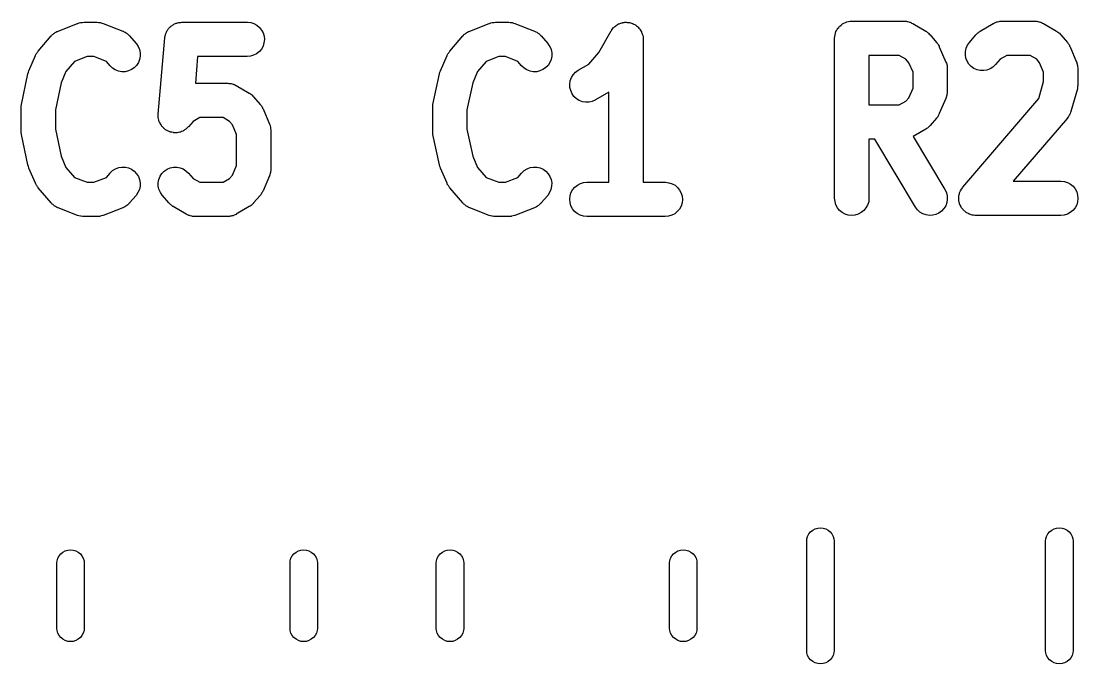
# Model space of a CAD drawing. Extents: x 137.1 to 164.6, y -146.9 to -60.6.
# Drawn here: x 146.574 to 151.196, y -97.678 to -94.867 of the extents above; entities that cross this region are included whole.
import ezdxf

# ---------------------------------------------------------------- set-up
doc = ezdxf.new("R2010")
doc.units = 0
doc.layers.add('BLACK', color=7, linetype='CONTINUOUS')

msp = doc.modelspace()

# ---------------------------------------------------------------- linework, layer by layer
at = {"layer": 'BLACK', "linetype": 'CONTINUOUS'}
for p, q in [((146.736, -94.9101), (146.821, -94.8768)), ((146.821, -94.8768), (146.822, -94.8764)), ((146.822, -94.8764), (146.828, -94.8748)), ((146.828, -94.8748), (146.834, -94.8731)), ((146.834, -94.8731), (146.835, -94.873)), ((146.835, -94.873), (146.837, -94.8726)), ((146.837, -94.8726), (146.843, -94.8723)), ((146.843, -94.8723), (146.849, -94.8717)), ((146.849, -94.8717), (146.906, -94.8717)), ((146.906, -94.8717), (146.907, -94.8717)), ((146.907, -94.8717), (146.913, -94.8723)), ((146.913, -94.8723), (146.919, -94.8728)), ((146.919, -94.8728), (146.92, -94.8732)), ((146.92, -94.8732), (146.921, -94.8733)), ((146.921, -94.8733), (146.927, -94.8751)), ((146.927, -94.8751), (146.933, -94.8768)), ((146.933, -94.8768), (147.019, -94.9101)), ((147.227, -94.8912), (147.229, -94.8888)), ((147.229, -94.8888), (147.233, -94.8866)), ((147.233, -94.8866), (147.236, -94.8842)), ((147.236, -94.8842), (147.239, -94.8826)), ((147.239, -94.8826), (147.242, -94.8806)), ((147.242, -94.8806), (147.245, -94.8791)), ((147.245, -94.8791), (147.249, -94.8773)), ((147.249, -94.8773), (147.252, -94.8763)), ((147.252, -94.8763), (147.255, -94.875)), ((147.255, -94.875), (147.259, -94.8742)), ((147.259, -94.8742), (147.263, -94.8731)), ((147.263, -94.8731), (147.266, -94.8728)), ((147.266, -94.8728), (147.269, -94.8721)), ((147.269, -94.8721), (147.273, -94.872)), ((147.273, -94.872), (147.277, -94.8717)), ((147.277, -94.8717), (147.563, -94.8717)), ((147.563, -94.8717), (147.564, -94.8717)), ((147.564, -94.8717), (147.578, -94.8733)), ((147.578, -94.8733), (147.592, -94.8777)), ((147.592, -94.8777), (147.605, -94.8848)), ((147.605, -94.8848), (147.616, -94.8942)), ((148.536, -94.9101), (148.621, -94.8768)), ((148.621, -94.8768), (148.622, -94.8764)), ((148.622, -94.8764), (148.628, -94.8748)), ((148.628, -94.8748), (148.634, -94.8731)), ((148.634, -94.8731), (148.635, -94.873)), ((148.635, -94.873), (148.637, -94.8726)), ((148.637, -94.8726), (148.643, -94.8723)), ((148.643, -94.8723), (148.649, -94.8717)), ((148.649, -94.8717), (148.706, -94.8717)), ((148.706, -94.8717), (148.707, -94.8717)), ((148.707, -94.8717), (148.713, -94.8723)), ((148.713, -94.8723), (148.719, -94.8728)), ((148.719, -94.8728), (148.72, -94.8732)), ((148.72, -94.8732), (148.721, -94.8733)), ((148.721, -94.8733), (148.727, -94.8751)), ((148.727, -94.8751), (148.733, -94.8768)), ((148.733, -94.8768), (148.819, -94.9101)), ((149.171, -94.8901), (149.175, -94.8868)), ((149.175, -94.8868), (149.177, -94.8855)), ((149.177, -94.8855), (149.179, -94.8839)), ((149.179, -94.8839), (149.183, -94.8817)), ((149.183, -94.8817), (149.187, -94.8792)), ((149.187, -94.8792), (149.19, -94.8783)), ((149.19, -94.8783), (149.192, -94.8771)), ((149.192, -94.8771), (149.197, -94.8758)), ((149.197, -94.8758), (149.201, -94.8741)), ((149.201, -94.8741), (149.204, -94.8737)), ((149.204, -94.8737), (149.206, -94.873)), ((149.206, -94.873), (149.211, -94.8726)), ((149.211, -94.8726), (149.215, -94.8718)), ((149.215, -94.8718), (149.218, -94.8719)), ((149.218, -94.8719), (149.221, -94.8717)), ((149.221, -94.8717), (149.225, -94.8722)), ((149.225, -94.8722), (149.23, -94.8723)), ((149.23, -94.8723), (149.233, -94.8729)), ((149.233, -94.8729), (149.235, -94.8732)), ((149.235, -94.8732), (149.24, -94.8746)), ((149.24, -94.8746), (149.244, -94.8757)), ((149.244, -94.8757), (149.247, -94.8768)), ((149.247, -94.8768), (149.249, -94.8775)), ((149.249, -94.8775), (149.253, -94.8798)), ((149.253, -94.8798), (149.258, -94.8818)), ((149.258, -94.8818), (149.26, -94.8833)), ((149.26, -94.8833), (149.262, -94.8845)), ((149.262, -94.8845), (149.266, -94.8876)), ((149.266, -94.8876), (149.27, -94.8904)), ((150.15, -94.8939), (150.154, -94.8884)), ((150.154, -94.8883), (150.155, -94.8881)), ((150.154, -94.8884), (150.154, -94.8883)), ((150.155, -94.8881), (150.16, -94.8837)), ((150.16, -94.8837), (150.166, -94.8792)), ((150.166, -94.8789), (150.172, -94.8756)), ((150.166, -94.8791), (150.166, -94.8789)), ((150.166, -94.8792), (150.166, -94.8791)), ((150.172, -94.8756), (150.179, -94.8723)), ((150.179, -94.8721), (150.186, -94.8701)), ((150.179, -94.8722), (150.179, -94.8721)), ((150.179, -94.8723), (150.179, -94.8722)), ((150.186, -94.8701), (150.193, -94.8681)), ((150.193, -94.868), (150.2, -94.8674)), ((150.193, -94.8681), (150.193, -94.868)), ((150.193, -94.8681), (150.193, -94.8681)), ((150.2, -94.8674), (150.207, -94.8667)), ((150.207, -94.8667), (150.436, -94.8667)), ((150.436, -94.8667), (150.437, -94.8667)), ((150.437, -94.8667), (150.441, -94.8672)), ((150.441, -94.8672), (150.446, -94.8674)), ((150.446, -94.8674), (150.449, -94.868)), ((150.449, -94.868), (150.451, -94.8683)), ((150.451, -94.8683), (150.456, -94.8697)), ((150.456, -94.8697), (150.46, -94.8708)), ((150.46, -94.8708), (150.463, -94.8719)), ((150.463, -94.8719), (150.465, -94.8727)), ((150.465, -94.8727), (150.469, -94.875)), ((150.469, -94.875), (150.474, -94.8769)), ((150.474, -94.8769), (150.531, -94.9102)), ((150.769, -94.9102), (150.826, -94.8769)), ((150.826, -94.8769), (150.827, -94.8764)), ((150.827, -94.8764), (150.832, -94.8745)), ((150.832, -94.8745), (150.836, -94.8723)), ((150.836, -94.8723), (150.838, -94.8715)), ((150.838, -94.8715), (150.841, -94.8704)), ((150.841, -94.8704), (150.845, -94.8694)), ((150.845, -94.8694), (150.85, -94.8681)), ((150.85, -94.8681), (150.852, -94.8678)), ((150.852, -94.8678), (150.855, -94.8672)), ((150.855, -94.8672), (150.86, -94.8671)), ((150.86, -94.8671), (150.864, -94.8667)), ((150.864, -94.8667), (151.007, -94.8667)), ((151.007, -94.8667), (151.008, -94.8667)), ((151.008, -94.8667), (151.013, -94.8672)), ((151.013, -94.8672), (151.017, -94.8674)), ((151.017, -94.8674), (151.02, -94.868)), ((151.02, -94.868), (151.023, -94.8683)), ((151.023, -94.8683), (151.027, -94.8697)), ((151.027, -94.8697), (151.032, -94.8708)), ((151.032, -94.8708), (151.034, -94.8719)), ((151.034, -94.8719), (151.037, -94.8727)), ((151.037, -94.8727), (151.041, -94.875)), ((151.041, -94.875), (151.045, -94.8769)), ((151.045, -94.8769), (151.102, -94.9102)), ((146.649, -94.9979), (146.706, -94.9312)), ((146.706, -94.9312), (146.707, -94.9304)), ((146.707, -94.9304), (146.709, -94.9282)), ((146.709, -94.9282), (146.711, -94.9257)), ((146.711, -94.9257), (146.714, -94.9232)), ((146.714, -94.9232), (146.717, -94.9204)), ((146.717, -94.9204), (146.72, -94.9187)), ((146.72, -94.9187), (146.723, -94.9167)), ((146.723, -94.9167), (146.726, -94.9149)), ((146.726, -94.9149), (146.73, -94.9127)), ((146.73, -94.9127), (146.733, -94.9116)), ((146.733, -94.9116), (146.736, -94.9101)), ((147.019, -94.9101), (147.02, -94.9105)), ((147.02, -94.9105), (147.022, -94.912)), ((147.022, -94.912), (147.025, -94.9132)), ((147.025, -94.9132), (147.029, -94.9154)), ((147.029, -94.9154), (147.033, -94.9173)), ((147.033, -94.9173), (147.035, -94.9193)), ((147.035, -94.9193), (147.038, -94.9211)), ((147.038, -94.9211), (147.041, -94.9239)), ((147.041, -94.9239), (147.044, -94.9265)), ((147.044, -94.9265), (147.046, -94.9289)), ((147.046, -94.9289), (147.048, -94.9312)), ((147.048, -94.9312), (147.077, -94.9645)), ((147.203, -94.9354), (147.204, -94.9316)), ((147.203, -94.9392), (147.203, -94.9354)), ((147.204, -94.9316), (147.205, -94.9283)), ((147.205, -94.9249), (147.207, -94.9213)), ((147.205, -94.9283), (147.205, -94.9249)), ((147.207, -94.9213), (147.208, -94.9176)), ((147.208, -94.9176), (147.21, -94.9145)), ((147.21, -94.9145), (147.211, -94.9113)), ((147.211, -94.9113), (147.213, -94.9081)), ((147.213, -94.9081), (147.215, -94.9047)), ((147.215, -94.9047), (147.217, -94.9021)), ((147.217, -94.9021), (147.219, -94.8992)), ((147.219, -94.8992), (147.222, -94.8964)), ((147.222, -94.8964), (147.224, -94.8934)), ((147.224, -94.8934), (147.227, -94.8912)), ((147.616, -94.8942), (147.626, -94.9056)), ((147.626, -94.9056), (147.632, -94.9186)), ((147.632, -94.9186), (147.637, -94.9326)), ((147.637, -94.9326), (147.638, -94.9472)), ((148.449, -94.9979), (148.506, -94.9312)), ((148.506, -94.9312), (148.507, -94.9304)), ((148.507, -94.9304), (148.509, -94.9282)), ((148.509, -94.9282), (148.511, -94.9257)), ((148.511, -94.9257), (148.514, -94.9232)), ((148.514, -94.9232), (148.517, -94.9204)), ((148.517, -94.9204), (148.52, -94.9187)), ((148.52, -94.9187), (148.523, -94.9167)), ((148.523, -94.9167), (148.526, -94.9149)), ((148.526, -94.9149), (148.53, -94.9127)), ((148.53, -94.9127), (148.533, -94.9116)), ((148.533, -94.9116), (148.536, -94.9101)), ((148.819, -94.9101), (148.82, -94.9105)), ((148.82, -94.9105), (148.822, -94.912)), ((148.822, -94.912), (148.825, -94.9132)), ((148.825, -94.9132), (148.829, -94.9154)), ((148.829, -94.9154), (148.833, -94.9173)), ((148.833, -94.9173), (148.835, -94.9193)), ((148.835, -94.9193), (148.838, -94.9211)), ((148.838, -94.9211), (148.841, -94.9239)), ((148.841, -94.9239), (148.844, -94.9265)), ((148.844, -94.9265), (148.846, -94.9289)), ((148.846, -94.9289), (148.848, -94.9312)), ((148.848, -94.9312), (148.877, -94.9645)), ((149.101, -95.0033), (149.155, -94.9095)), ((149.155, -94.9085), (149.157, -94.9065)), ((149.155, -94.9095), (149.155, -94.9085)), ((149.157, -94.9065), (149.158, -94.9043)), ((149.158, -94.9043), (149.161, -94.9006)), ((149.161, -94.9006), (149.164, -94.8967)), ((149.164, -94.8967), (149.166, -94.895)), ((149.166, -94.895), (149.168, -94.8931)), ((149.168, -94.8931), (149.171, -94.8901)), ((149.27, -94.8904), (149.271, -94.8922)), ((149.271, -94.8922), (149.273, -94.8938)), ((149.273, -94.8938), (149.276, -94.8975)), ((149.276, -94.8975), (149.28, -94.9011)), ((149.28, -94.9011), (149.281, -94.9032)), ((149.281, -94.9032), (149.282, -94.9052)), ((149.282, -94.9052), (149.285, -94.9094)), ((149.285, -94.9094), (149.287, -94.9135)), ((149.287, -94.9135), (149.288, -94.9159)), ((149.288, -94.9159), (149.289, -94.9181)), ((149.289, -94.9181), (149.291, -94.9227)), ((149.291, -94.9227), (149.292, -94.9272)), ((149.292, -94.9272), (149.293, -94.9297)), ((149.293, -94.9297), (149.294, -94.9321)), ((149.294, -94.9321), (149.294, -94.9369)), ((150.132, -94.9406), (150.133, -94.9336)), ((150.133, -94.9336), (150.134, -94.9266)), ((150.134, -94.9261), (150.136, -94.9194)), ((150.134, -94.9263), (150.134, -94.9261)), ((150.134, -94.9266), (150.134, -94.9263)), ((150.136, -94.9194), (150.138, -94.9126)), ((150.138, -94.9121), (150.142, -94.9059)), ((150.138, -94.9124), (150.138, -94.9121)), ((150.138, -94.9126), (150.138, -94.9124)), ((150.142, -94.9059), (150.145, -94.8997)), ((150.145, -94.8993), (150.15, -94.8939)), ((150.145, -94.8995), (150.145, -94.8993)), ((150.145, -94.8997), (150.145, -94.8995)), ((150.531, -94.9102), (150.532, -94.9107)), ((150.532, -94.9107), (150.535, -94.9135)), ((150.535, -94.9135), (150.539, -94.9161)), ((150.539, -94.9161), (150.541, -94.9179)), ((150.541, -94.9179), (150.543, -94.9195)), ((150.543, -94.9195), (150.546, -94.923)), ((150.546, -94.923), (150.55, -94.9262)), ((150.55, -94.9262), (150.578, -94.9595)), ((150.722, -94.9595), (150.75, -94.9262)), ((150.75, -94.9262), (150.751, -94.9254)), ((150.751, -94.9254), (150.754, -94.9222)), ((150.754, -94.9222), (150.757, -94.9188)), ((150.757, -94.9188), (150.76, -94.9172)), ((150.76, -94.9172), (150.762, -94.9154)), ((150.762, -94.9154), (150.766, -94.913)), ((150.766, -94.913), (150.769, -94.9102)), ((151.102, -94.9102), (151.103, -94.9107)), ((151.103, -94.9107), (151.107, -94.9135)), ((151.107, -94.9135), (151.111, -94.9161)), ((151.111, -94.9161), (151.113, -94.9179)), ((151.113, -94.9179), (151.115, -94.9195)), ((151.115, -94.9195), (151.118, -94.923)), ((151.118, -94.923), (151.121, -94.9262)), ((151.121, -94.9262), (151.15, -94.9595)), ((147.077, -94.9645), (147.078, -94.9653)), ((147.078, -94.9653), (147.086, -94.9774)), ((147.086, -94.9774), (147.092, -94.9909)), ((147.174, -95.2736), (147.202, -94.9403)), ((147.202, -94.9403), (147.203, -94.9392)), ((147.632, -94.9757), (147.625, -94.9886)), ((147.636, -94.9617), (147.632, -94.9757)), ((147.638, -94.9472), (147.636, -94.9617)), ((148.877, -94.9645), (148.878, -94.9653)), ((148.878, -94.9653), (148.886, -94.9774)), ((148.886, -94.9774), (148.892, -94.9909)), ((149.294, -94.9369), (149.295, -94.9416)), ((149.295, -94.9416), (149.295, -94.9441)), ((149.295, -94.9441), (149.295, -94.9467)), ((149.295, -94.9467), (149.295, -95.5717)), ((150.132, -94.9411), (150.132, -94.9406)), ((150.132, -94.9412), (150.132, -94.9411)), ((150.132, -94.9411), (150.132, -94.9411)), ((150.132, -94.9417), (150.132, -94.9412)), ((150.132, -95.6417), (150.132, -94.9417)), ((150.578, -94.9595), (150.579, -94.9603)), ((150.579, -94.9603), (150.581, -94.9633)), ((150.581, -94.9633), (150.583, -94.966)), ((150.583, -94.966), (150.585, -94.9693)), ((150.585, -94.9693), (150.587, -94.9724)), ((150.587, -94.9724), (150.589, -94.9757)), ((150.589, -94.9757), (150.59, -94.9788)), ((150.59, -94.9788), (150.619, -95.0455)), ((150.707, -94.9849), (150.713, -94.9715)), ((150.713, -94.9715), (150.722, -94.9595)), ((151.15, -94.9595), (151.15, -94.9603)), ((151.15, -94.9603), (151.152, -94.9632)), ((151.152, -94.9632), (151.155, -94.966)), ((151.155, -94.966), (151.157, -94.9693)), ((151.157, -94.9693), (151.159, -94.9724)), ((151.159, -94.9724), (151.16, -94.9757)), ((151.16, -94.9757), (151.162, -94.9788)), ((151.162, -94.9788), (151.19, -95.0455)), ((146.608, -95.0838), (146.637, -95.0171)), ((146.637, -95.0162), (146.639, -95.0131)), ((146.637, -95.0171), (146.637, -95.0162)), ((146.639, -95.0131), (146.64, -95.0098)), ((146.64, -95.0098), (146.643, -95.0067)), ((146.643, -95.0067), (146.644, -95.0034)), ((146.644, -95.0034), (146.647, -95.0008)), ((146.647, -95.0008), (146.649, -94.9979)), ((146.863, -95.0217), (146.808, -95.0431)), ((146.892, -95.0217), (146.863, -95.0217)), ((146.947, -95.0431), (146.892, -95.0217)), ((147.092, -94.9909), (147.095, -95.0052)), ((147.095, -95.0199), (147.092, -95.0343)), ((147.095, -95.0052), (147.095, -95.0199)), ((147.346, -95.0217), (147.336, -95.1383)), ((147.563, -95.0217), (147.346, -95.0217)), ((147.577, -95.0202), (147.563, -95.0217)), ((147.591, -95.016), (147.577, -95.0202)), ((147.604, -95.0091), (147.591, -95.016)), ((147.616, -94.9999), (147.604, -95.0091)), ((147.625, -94.9886), (147.616, -94.9999)), ((148.408, -95.0838), (148.437, -95.0171)), ((148.437, -95.0162), (148.439, -95.0131)), ((148.437, -95.0171), (148.437, -95.0162)), ((148.439, -95.0131), (148.44, -95.0098)), ((148.44, -95.0098), (148.443, -95.0067)), ((148.443, -95.0067), (148.444, -95.0034)), ((148.444, -95.0034), (148.447, -95.0008)), ((148.447, -95.0008), (148.449, -94.9979)), ((148.663, -95.0217), (148.608, -95.0431)), ((148.692, -95.0217), (148.663, -95.0217)), ((148.747, -95.0431), (148.692, -95.0217)), ((148.892, -94.9909), (148.895, -95.0052)), ((148.895, -95.0199), (148.892, -95.0343)), ((148.895, -95.0052), (148.895, -95.0199)), ((149.057, -95.0549), (149.101, -95.0033)), ((150.282, -95.0167), (150.282, -95.2333)), ((150.415, -95.0167), (150.282, -95.0167)), ((150.444, -95.0334), (150.415, -95.0167)), ((150.704, -94.9992), (150.707, -94.9849)), ((150.704, -95.0138), (150.704, -94.9992)), ((150.706, -95.0282), (150.704, -95.0138)), ((150.712, -95.0419), (150.706, -95.0282)), ((150.885, -95.0167), (150.856, -95.0334)), ((150.987, -95.0167), (150.885, -95.0167)), ((151.016, -95.0334), (150.987, -95.0167)), ((146.808, -95.0431), (146.77, -95.0868)), ((146.963, -95.0621), (146.947, -95.0431)), ((146.974, -95.0723), (146.963, -95.0621)), ((146.986, -95.0802), (146.974, -95.0723)), ((147.068, -95.0706), (147.056, -95.0789)), ((147.079, -95.0601), (147.068, -95.0706)), ((147.087, -95.0478), (147.079, -95.0601)), ((147.092, -95.0343), (147.087, -95.0478)), ((148.608, -95.0431), (148.57, -95.0868)), ((148.763, -95.0621), (148.747, -95.0431)), ((148.774, -95.0723), (148.763, -95.0621)), ((148.786, -95.0802), (148.774, -95.0723)), ((148.868, -95.0706), (148.856, -95.0789)), ((148.879, -95.0601), (148.868, -95.0706)), ((148.887, -95.0478), (148.879, -95.0601)), ((148.892, -95.0343), (148.887, -95.0478)), ((149.011, -95.0819), (149.057, -95.0549)), ((150.457, -95.0484), (150.444, -95.0334)), ((150.475, -95.0904), (150.457, -95.0484)), ((150.619, -95.0455), (150.619, -95.0464)), ((150.619, -95.0464), (150.621, -95.0507)), ((150.621, -95.0507), (150.624, -95.0604)), ((150.624, -95.0604), (150.625, -95.075)), ((150.719, -95.0543), (150.712, -95.0419)), ((150.729, -95.0649), (150.719, -95.0543)), ((150.741, -95.0734), (150.729, -95.0649)), ((150.755, -95.0794), (150.741, -95.0734)), ((150.824, -95.0679), (150.812, -95.0756)), ((150.835, -95.0579), (150.824, -95.0679)), ((150.836, -95.0571), (150.835, -95.0579)), ((150.856, -95.0334), (150.836, -95.0571)), ((151.028, -95.0484), (151.016, -95.0334)), ((151.046, -95.0904), (151.028, -95.0484)), ((151.19, -95.0455), (151.191, -95.0464)), ((151.191, -95.0464), (151.192, -95.0507)), ((151.192, -95.0507), (151.195, -95.0604)), ((151.195, -95.0604), (151.196, -95.075)), ((146.575, -95.231), (146.604, -95.0977)), ((146.604, -95.0966), (146.606, -95.0902)), ((146.604, -95.0976), (146.604, -95.0966)), ((146.604, -95.0977), (146.604, -95.0976)), ((146.604, -95.0977), (146.604, -95.0977)), ((146.604, -95.0977), (146.604, -95.0977)), ((146.606, -95.0902), (146.608, -95.0838)), ((146.77, -95.0868), (146.749, -95.1362)), ((147, -95.0855), (146.986, -95.0802)), ((147.014, -95.0881), (147, -95.0855)), ((147.029, -95.0878), (147.014, -95.0881)), ((147.043, -95.0847), (147.029, -95.0878)), ((147.056, -95.0789), (147.043, -95.0847)), ((148.375, -95.231), (148.404, -95.0977)), ((148.404, -95.0966), (148.406, -95.0902)), ((148.404, -95.0976), (148.404, -95.0966)), ((148.404, -95.0977), (148.404, -95.0976)), ((148.404, -95.0977), (148.404, -95.0977)), ((148.404, -95.0977), (148.404, -95.0977)), ((148.406, -95.0902), (148.408, -95.0838)), ((148.57, -95.0868), (148.549, -95.1362)), ((148.8, -95.0855), (148.786, -95.0802)), ((148.814, -95.0881), (148.8, -95.0855)), ((148.829, -95.0878), (148.814, -95.0881)), ((148.843, -95.0847), (148.829, -95.0878)), ((148.856, -95.0789), (148.843, -95.0847)), ((148.976, -95.1273), (148.981, -95.1136)), ((148.981, -95.1136), (148.989, -95.1012)), ((148.989, -95.1012), (148.999, -95.0905)), ((148.999, -95.0905), (149.011, -95.0819)), ((150.475, -95.1596), (150.475, -95.0904)), ((150.625, -95.075), (150.625, -95.175)), ((150.769, -95.0827), (150.755, -95.0794)), ((150.784, -95.0832), (150.769, -95.0827)), ((150.798, -95.0808), (150.784, -95.0832)), ((150.812, -95.0756), (150.798, -95.0808)), ((151.046, -95.1312), (151.046, -95.0904)), ((151.196, -95.075), (151.196, -95.1417)), ((146.749, -95.1362), (146.724, -95.2546)), ((147.336, -95.1383), (147.477, -95.1383)), ((147.477, -95.1383), (147.478, -95.1383)), ((147.478, -95.1383), (147.483, -95.1389)), ((147.483, -95.1389), (147.487, -95.139)), ((147.487, -95.139), (147.49, -95.1397)), ((147.49, -95.1397), (147.493, -95.14)), ((147.493, -95.14), (147.497, -95.1414)), ((147.497, -95.1414), (147.502, -95.1424)), ((147.502, -95.1424), (147.504, -95.1436)), ((147.504, -95.1436), (147.507, -95.1444)), ((147.507, -95.1444), (147.511, -95.1466)), ((147.511, -95.1466), (147.515, -95.1485)), ((147.515, -95.1485), (147.572, -95.1819)), ((148.549, -95.1362), (148.524, -95.2546)), ((148.974, -95.1418), (148.976, -95.1273)), ((148.974, -95.1564), (148.974, -95.1418)), ((148.978, -95.1707), (148.974, -95.1564)), ((150.457, -95.2016), (150.475, -95.1596)), ((151.025, -95.2053), (151.046, -95.1312)), ((151.194, -95.1623), (151.165, -95.2623)), ((151.195, -95.1573), (151.194, -95.1597)), ((151.194, -95.1597), (151.194, -95.1623)), ((151.196, -95.1479), (151.195, -95.1525)), ((151.195, -95.1525), (151.195, -95.1573)), ((151.196, -95.1417), (151.196, -95.1427)), ((151.196, -95.1427), (151.196, -95.1453)), ((151.196, -95.1453), (151.196, -95.1479)), ((147.572, -95.1819), (147.573, -95.1824)), ((147.573, -95.1824), (147.577, -95.1852)), ((147.577, -95.1852), (147.581, -95.1877)), ((147.581, -95.1877), (147.583, -95.1896)), ((147.583, -95.1896), (147.585, -95.1912)), ((147.585, -95.1912), (147.588, -95.1946)), ((147.588, -95.1946), (147.591, -95.1979)), ((147.591, -95.1979), (147.62, -95.2312)), ((148.984, -95.184), (148.978, -95.1707)), ((148.992, -95.1959), (148.984, -95.184)), ((149.003, -95.206), (148.992, -95.1959)), ((149.015, -95.2138), (149.003, -95.206)), ((149.085, -95.212), (149.072, -95.2179)), ((149.086, -95.2114), (149.085, -95.212)), ((149.144, -95.1781), (149.086, -95.2114)), ((149.145, -95.177), (149.144, -95.1781)), ((149.145, -95.5717), (149.145, -95.177)), ((150.444, -95.2166), (150.457, -95.2016)), ((150.619, -95.2045), (150.59, -95.2712)), ((150.623, -95.1906), (150.619, -95.2045)), ((150.625, -95.1769), (150.623, -95.1906)), ((150.625, -95.175), (150.625, -95.176)), ((150.625, -95.176), (150.625, -95.1769)), ((150.693, -95.5929), (151.025, -95.2053)), ((146.574, -95.2384), (146.575, -95.2311)), ((146.574, -95.2455), (146.574, -95.2384)), ((146.574, -95.2456), (146.574, -95.2455)), ((146.574, -95.2467), (146.574, -95.2456)), ((146.574, -95.2456), (146.574, -95.2456)), ((146.574, -95.3467), (146.574, -95.2467)), ((146.575, -95.2311), (146.575, -95.231)), ((146.575, -95.231), (146.575, -95.231)), ((146.724, -95.2546), (146.724, -95.3387)), ((147.62, -95.2312), (147.62, -95.232)), ((147.62, -95.232), (147.622, -95.2349)), ((147.622, -95.2349), (147.625, -95.2376)), ((147.625, -95.2376), (147.627, -95.241)), ((147.627, -95.241), (147.629, -95.2441)), ((147.629, -95.2441), (147.63, -95.2473)), ((147.63, -95.2473), (147.632, -95.2505)), ((147.632, -95.2505), (147.66, -95.3171)), ((148.374, -95.2384), (148.375, -95.2311)), ((148.374, -95.2455), (148.374, -95.2384)), ((148.374, -95.2456), (148.374, -95.2455)), ((148.374, -95.2467), (148.374, -95.2456)), ((148.374, -95.2456), (148.374, -95.2456)), ((148.374, -95.3467), (148.374, -95.2467)), ((148.375, -95.2311), (148.375, -95.231)), ((148.375, -95.231), (148.375, -95.231)), ((148.524, -95.2546), (148.524, -95.3387)), ((149.029, -95.219), (149.015, -95.2138)), ((149.043, -95.2215), (149.029, -95.219)), ((149.058, -95.2211), (149.043, -95.2215)), ((149.072, -95.2179), (149.058, -95.2211)), ((150.282, -95.2333), (150.415, -95.2333)), ((150.415, -95.2333), (150.444, -95.2166)), ((147.174, -95.2795), (147.174, -95.2736)), ((147.174, -95.2855), (147.174, -95.2795)), ((147.174, -95.2869), (147.174, -95.2855)), ((147.174, -95.2882), (147.174, -95.2869)), ((147.175, -95.294), (147.174, -95.2882)), ((147.176, -95.2999), (147.175, -95.294)), ((147.177, -95.3012), (147.176, -95.2999)), ((147.177, -95.3026), (147.177, -95.3012)), ((147.179, -95.308), (147.177, -95.3026)), ((147.326, -95.3051), (147.306, -95.3288)), ((147.355, -95.2883), (147.326, -95.3051)), ((147.457, -95.2883), (147.355, -95.2883)), ((147.486, -95.3051), (147.457, -95.2883)), ((147.498, -95.3201), (147.486, -95.3051)), ((150.578, -95.2905), (150.55, -95.3238)), ((150.58, -95.2876), (150.578, -95.2905)), ((150.583, -95.2849), (150.58, -95.2876)), ((150.585, -95.2816), (150.583, -95.2849)), ((150.587, -95.2785), (150.585, -95.2816)), ((150.588, -95.2752), (150.587, -95.2785)), ((150.59, -95.2722), (150.588, -95.2752)), ((150.59, -95.2712), (150.59, -95.2722)), ((151.15, -95.2905), (150.913, -95.5667)), ((151.151, -95.289), (151.15, -95.2897)), ((151.15, -95.2897), (151.15, -95.2905)), ((151.155, -95.2837), (151.151, -95.289)), ((151.158, -95.2785), (151.155, -95.2837)), ((151.159, -95.2776), (151.158, -95.2785)), ((151.162, -95.2709), (151.159, -95.2768)), ((151.159, -95.2768), (151.159, -95.2776)), ((151.164, -95.2651), (151.162, -95.2709)), ((151.165, -95.2633), (151.164, -95.2642)), ((151.164, -95.2642), (151.164, -95.2651)), ((151.165, -95.2623), (151.165, -95.2633)), ((146.574, -95.3468), (146.574, -95.3467)), ((146.574, -95.3467), (146.574, -95.3467)), ((146.574, -95.3541), (146.574, -95.3468)), ((146.724, -95.3387), (146.749, -95.4572)), ((147.182, -95.3136), (147.179, -95.308)), ((147.182, -95.3148), (147.182, -95.3136)), ((147.183, -95.316), (147.182, -95.3148)), ((147.186, -95.3209), (147.183, -95.316)), ((147.189, -95.326), (147.186, -95.3209)), ((147.19, -95.327), (147.189, -95.326)), ((147.191, -95.3281), (147.19, -95.327)), ((147.195, -95.3323), (147.191, -95.3281)), ((147.199, -95.3366), (147.195, -95.3323)), ((147.2, -95.3374), (147.199, -95.3366)), ((147.201, -95.3384), (147.2, -95.3374)), ((147.206, -95.3416), (147.201, -95.3384)), ((147.211, -95.3451), (147.206, -95.3416)), ((147.213, -95.3456), (147.211, -95.3451)), ((147.214, -95.3464), (147.213, -95.3456)), ((147.219, -95.3486), (147.214, -95.3464)), ((147.225, -95.3511), (147.219, -95.3486)), ((147.226, -95.3514), (147.225, -95.3511)), ((147.227, -95.3519), (147.226, -95.3514)), ((147.271, -95.3517), (147.269, -95.352)), ((147.276, -95.3494), (147.271, -95.3517)), ((147.282, -95.3473), (147.276, -95.3494)), ((147.283, -95.3466), (147.282, -95.3473)), ((147.284, -95.346), (147.283, -95.3466)), ((147.289, -95.3427), (147.284, -95.346)), ((147.294, -95.3396), (147.289, -95.3427)), ((147.295, -95.3386), (147.294, -95.3396)), ((147.296, -95.3379), (147.295, -95.3386)), ((147.3, -95.3337), (147.296, -95.3379)), ((147.305, -95.3296), (147.3, -95.3337)), ((147.306, -95.3288), (147.305, -95.3296)), ((147.516, -95.3621), (147.498, -95.3201)), ((147.66, -95.3171), (147.661, -95.3181)), ((147.661, -95.3181), (147.663, -95.3239)), ((147.663, -95.3239), (147.665, -95.3321)), ((147.665, -95.3321), (147.666, -95.3467)), ((147.666, -95.3467), (147.666, -95.5133)), ((148.374, -95.3468), (148.374, -95.3467)), ((148.374, -95.3467), (148.374, -95.3467)), ((148.374, -95.3541), (148.374, -95.3468)), ((148.524, -95.3387), (148.549, -95.4572)), ((150.531, -95.3398), (150.476, -95.3719)), ((150.534, -95.337), (150.531, -95.3398)), ((150.538, -95.3346), (150.534, -95.337)), ((150.54, -95.3328), (150.538, -95.3346)), ((150.543, -95.3312), (150.54, -95.3328)), ((150.546, -95.3278), (150.543, -95.3312)), ((150.549, -95.3246), (150.546, -95.3278)), ((150.55, -95.3238), (150.549, -95.3246)), ((146.575, -95.3612), (146.574, -95.3541)), ((146.575, -95.3613), (146.575, -95.3612)), ((146.575, -95.3614), (146.575, -95.3613)), ((146.575, -95.3624), (146.575, -95.3614)), ((146.604, -95.4957), (146.575, -95.3624)), ((147.233, -95.353), (147.227, -95.3519)), ((147.239, -95.3544), (147.233, -95.353)), ((147.24, -95.3544), (147.239, -95.3544)), ((147.242, -95.3547), (147.24, -95.3544)), ((147.248, -95.3546), (147.242, -95.3547)), ((147.254, -95.3548), (147.248, -95.3546)), ((147.255, -95.3546), (147.254, -95.3548)), ((147.256, -95.3546), (147.255, -95.3546)), ((147.262, -95.3534), (147.256, -95.3546)), ((147.268, -95.3524), (147.262, -95.3534)), ((147.269, -95.352), (147.268, -95.3524)), ((147.516, -95.4979), (147.516, -95.3621)), ((148.375, -95.3612), (148.374, -95.3541)), ((148.375, -95.3613), (148.375, -95.3612)), ((148.375, -95.3614), (148.375, -95.3613)), ((148.375, -95.3624), (148.375, -95.3614)), ((148.404, -95.4957), (148.375, -95.3624)), ((150.308, -95.3833), (150.282, -95.3833)), ((150.282, -95.3833), (150.282, -95.6417)), ((150.486, -95.6803), (150.308, -95.3833)), ((150.476, -95.3719), (150.614, -95.6031)), ((146.749, -95.4572), (146.77, -95.5066)), ((148.549, -95.4572), (148.57, -95.5066)), ((146.606, -95.5021), (146.604, -95.4957)), ((146.608, -95.5086), (146.606, -95.5021)), ((146.608, -95.5095), (146.608, -95.5086)), ((146.637, -95.5762), (146.608, -95.5095)), ((146.77, -95.5066), (146.808, -95.5502)), ((146.947, -95.5502), (146.963, -95.5312)), ((146.963, -95.5312), (146.964, -95.5304)), ((146.964, -95.5304), (146.974, -95.5204)), ((146.974, -95.5204), (146.987, -95.5127)), ((146.987, -95.5127), (147.001, -95.5076)), ((147.001, -95.5076), (147.015, -95.5052)), ((147.015, -95.5052), (147.03, -95.5056)), ((147.03, -95.5056), (147.044, -95.5089)), ((147.044, -95.5089), (147.057, -95.5149)), ((147.057, -95.5149), (147.069, -95.5234)), ((147.069, -95.5234), (147.079, -95.534)), ((147.079, -95.534), (147.087, -95.5464)), ((147.182, -95.5455), (147.19, -95.5332)), ((147.19, -95.5332), (147.2, -95.5227)), ((147.2, -95.5227), (147.212, -95.5144)), ((147.212, -95.5144), (147.226, -95.5086)), ((147.226, -95.5086), (147.24, -95.5055)), ((147.24, -95.5055), (147.255, -95.5052)), ((147.255, -95.5052), (147.269, -95.5078)), ((147.269, -95.5078), (147.283, -95.5132)), ((147.283, -95.5132), (147.295, -95.5211)), ((147.295, -95.5211), (147.306, -95.5312)), ((147.306, -95.5312), (147.326, -95.5549)), ((147.498, -95.5399), (147.516, -95.4979)), ((147.665, -95.5289), (147.66, -95.5429)), ((147.666, -95.5154), (147.665, -95.5289)), ((147.666, -95.5133), (147.666, -95.5144)), ((147.666, -95.5144), (147.666, -95.5154)), ((148.406, -95.5021), (148.404, -95.4957)), ((148.408, -95.5086), (148.406, -95.5021)), ((148.408, -95.5095), (148.408, -95.5086)), ((148.437, -95.5762), (148.408, -95.5095)), ((148.57, -95.5066), (148.608, -95.5502)), ((148.747, -95.5502), (148.763, -95.5312)), ((148.763, -95.5312), (148.764, -95.5304)), ((148.764, -95.5304), (148.774, -95.5204)), ((148.774, -95.5204), (148.787, -95.5127)), ((148.787, -95.5127), (148.801, -95.5076)), ((148.801, -95.5076), (148.815, -95.5052)), ((148.815, -95.5052), (148.83, -95.5056)), ((148.83, -95.5056), (148.844, -95.5089)), ((148.844, -95.5089), (148.857, -95.5149)), ((148.857, -95.5149), (148.869, -95.5234)), ((148.869, -95.5234), (148.879, -95.534)), ((148.879, -95.534), (148.887, -95.5464)), ((146.638, -95.5793), (146.637, -95.5762)), ((146.64, -95.5826), (146.638, -95.5793)), ((146.642, -95.5857), (146.64, -95.5826)), ((146.808, -95.5502), (146.863, -95.5717)), ((146.863, -95.5717), (146.892, -95.5717)), ((146.892, -95.5717), (146.947, -95.5502)), ((147.087, -95.5464), (147.092, -95.5601)), ((147.092, -95.5601), (147.095, -95.5745)), ((147.095, -95.5745), (147.094, -95.5891)), ((147.174, -95.5735), (147.177, -95.5591)), ((147.174, -95.5881), (147.174, -95.5735)), ((147.177, -95.5591), (147.182, -95.5455)), ((147.326, -95.5549), (147.355, -95.5717)), ((147.355, -95.5717), (147.457, -95.5717)), ((147.457, -95.5717), (147.486, -95.5549)), ((147.486, -95.5549), (147.498, -95.5399)), ((147.66, -95.5429), (147.632, -95.6095)), ((148.438, -95.5793), (148.437, -95.5762)), ((148.44, -95.5826), (148.438, -95.5793)), ((148.442, -95.5857), (148.44, -95.5826)), ((148.608, -95.5502), (148.663, -95.5717)), ((148.663, -95.5717), (148.692, -95.5717)), ((148.692, -95.5717), (148.747, -95.5502)), ((148.887, -95.5464), (148.892, -95.5601)), ((148.892, -95.5601), (148.895, -95.5745)), ((148.895, -95.5745), (148.894, -95.5891)), ((149.007, -95.5842), (149.02, -95.5773)), ((149.02, -95.5773), (149.034, -95.5731)), ((149.034, -95.5731), (149.049, -95.5717)), ((149.049, -95.5717), (149.145, -95.5717)), ((149.295, -95.5717), (149.391, -95.5717)), ((149.391, -95.5717), (149.392, -95.5717)), ((149.392, -95.5717), (149.407, -95.5733)), ((149.407, -95.5733), (149.421, -95.5777)), ((149.421, -95.5777), (149.434, -95.5848)), ((150.913, -95.5667), (151.121, -95.5667)), ((151.121, -95.5667), (151.122, -95.5667)), ((151.122, -95.5667), (151.137, -95.5683)), ((151.137, -95.5683), (151.151, -95.5727)), ((151.151, -95.5727), (151.164, -95.5798)), ((151.164, -95.5798), (151.175, -95.5892)), ((146.644, -95.589), (146.642, -95.5857)), ((146.646, -95.5917), (146.644, -95.589)), ((146.648, -95.5947), (146.646, -95.5917)), ((146.649, -95.5955), (146.648, -95.5947)), ((146.706, -95.6621), (146.649, -95.5955)), ((147.077, -95.6288), (147.048, -95.6621)), ((147.085, -95.6168), (147.077, -95.6288)), ((147.091, -95.6034), (147.085, -95.6168)), ((147.094, -95.5891), (147.091, -95.6034)), ((147.177, -95.6024), (147.174, -95.5881)), ((147.183, -95.6159), (147.177, -95.6024)), ((147.191, -95.628), (147.183, -95.6159)), ((147.192, -95.6288), (147.191, -95.628)), ((147.22, -95.6621), (147.192, -95.6288)), ((147.62, -95.6288), (147.591, -95.6621)), ((147.622, -95.6259), (147.62, -95.6288)), ((147.624, -95.6232), (147.622, -95.6259)), ((147.626, -95.6199), (147.624, -95.6232)), ((147.628, -95.6168), (147.626, -95.6199)), ((147.63, -95.6136), (147.628, -95.6168)), ((147.631, -95.6105), (147.63, -95.6136)), ((147.632, -95.6095), (147.631, -95.6105)), ((148.444, -95.589), (148.442, -95.5857)), ((148.446, -95.5917), (148.444, -95.589)), ((148.448, -95.5947), (148.446, -95.5917)), ((148.449, -95.5955), (148.448, -95.5947)), ((148.506, -95.6621), (148.449, -95.5955)), ((148.877, -95.6288), (148.848, -95.6621)), ((148.885, -95.6168), (148.877, -95.6288)), ((148.891, -95.6034), (148.885, -95.6168)), ((148.894, -95.5891), (148.891, -95.6034)), ((148.975, -95.6316), (148.979, -95.6176)), ((148.979, -95.6176), (148.986, -95.6047)), ((148.986, -95.6047), (148.996, -95.5934)), ((148.996, -95.5934), (149.007, -95.5842)), ((149.434, -95.5848), (149.445, -95.5942)), ((149.445, -95.5942), (149.454, -95.6056)), ((149.454, -95.6056), (149.461, -95.6186)), ((149.461, -95.6186), (149.465, -95.6326)), ((150.614, -95.6031), (150.615, -95.604)), ((150.615, -95.604), (150.621, -95.6173)), ((150.621, -95.6173), (150.624, -95.6315)), ((150.676, -95.6296), (150.677, -95.6266)), ((150.677, -95.6266), (150.678, -95.6225)), ((150.678, -95.6225), (150.679, -95.6182)), ((150.679, -95.6182), (150.68, -95.6155)), ((150.68, -95.6155), (150.681, -95.6126)), ((150.681, -95.6126), (150.683, -95.6088)), ((150.683, -95.6088), (150.685, -95.6048)), ((150.685, -95.6048), (150.686, -95.6024)), ((150.686, -95.6024), (150.688, -95.5997)), ((150.688, -95.5997), (150.691, -95.5964)), ((150.691, -95.5964), (150.693, -95.5929)), ((151.175, -95.5892), (151.184, -95.6006)), ((151.184, -95.6006), (151.191, -95.6136)), ((151.191, -95.6136), (151.195, -95.6276)), ((151.195, -95.6276), (151.196, -95.6422)), ((146.708, -95.6644), (146.706, -95.6621)), ((146.71, -95.6669), (146.708, -95.6644)), ((146.714, -95.6694), (146.71, -95.6669)), ((146.716, -95.6723), (146.714, -95.6694)), ((146.719, -95.674), (146.716, -95.6723)), ((146.722, -95.6761), (146.719, -95.674)), ((147.034, -95.6746), (147.032, -95.6766)), ((147.037, -95.6729), (147.034, -95.6746)), ((147.04, -95.6701), (147.037, -95.6729)), ((147.043, -95.6676), (147.04, -95.6701)), ((147.045, -95.6651), (147.043, -95.6676)), ((147.048, -95.6629), (147.045, -95.6651)), ((147.048, -95.6621), (147.048, -95.6629)), ((147.224, -95.6654), (147.22, -95.6621)), ((147.227, -95.6688), (147.224, -95.6654)), ((147.229, -95.6704), (147.227, -95.6688)), ((147.231, -95.6723), (147.229, -95.6704)), ((147.235, -95.6748), (147.231, -95.6723)), ((147.238, -95.6776), (147.235, -95.6748)), ((147.58, -95.6729), (147.576, -95.6754)), ((147.582, -95.6711), (147.58, -95.6729)), ((147.584, -95.6695), (147.582, -95.6711)), ((147.587, -95.6661), (147.584, -95.6695)), ((147.591, -95.6629), (147.587, -95.6661)), ((147.591, -95.6621), (147.591, -95.6629)), ((148.508, -95.6644), (148.506, -95.6621)), ((148.51, -95.6669), (148.508, -95.6644)), ((148.514, -95.6694), (148.51, -95.6669)), ((148.516, -95.6723), (148.514, -95.6694)), ((148.519, -95.674), (148.516, -95.6723)), ((148.522, -95.6761), (148.519, -95.674)), ((148.834, -95.6746), (148.832, -95.6766)), ((148.837, -95.6729), (148.834, -95.6746)), ((148.84, -95.6701), (148.837, -95.6729)), ((148.843, -95.6676), (148.84, -95.6701)), ((148.845, -95.6651), (148.843, -95.6676)), ((148.848, -95.6629), (148.845, -95.6651)), ((148.848, -95.6621), (148.848, -95.6629)), ((148.974, -95.6461), (148.975, -95.6316)), ((148.975, -95.6607), (148.974, -95.6461)), ((148.979, -95.6748), (148.975, -95.6607)), ((148.986, -95.6877), (148.979, -95.6748)), ((149.465, -95.6617), (149.461, -95.6757)), ((149.465, -95.6326), (149.466, -95.6472)), ((149.466, -95.6472), (149.465, -95.6617)), ((150.134, -95.6562), (150.132, -95.6417)), ((150.138, -95.6702), (150.134, -95.6562)), ((150.145, -95.6832), (150.138, -95.6702)), ((150.276, -95.6712), (150.269, -95.684)), ((150.281, -95.6573), (150.276, -95.6712)), ((150.282, -95.6427), (150.281, -95.6573)), ((150.282, -95.6417), (150.282, -95.6427)), ((150.618, -95.6744), (150.61, -95.6868)), ((150.623, -95.6606), (150.618, -95.6744)), ((150.625, -95.6462), (150.623, -95.6606)), ((150.624, -95.6315), (150.625, -95.6462)), ((150.675, -95.6368), (150.676, -95.6325)), ((150.675, -95.6411), (150.675, -95.6368)), ((150.675, -95.6441), (150.675, -95.6411)), ((150.675, -95.6472), (150.675, -95.6441)), ((150.676, -95.6514), (150.675, -95.6472)), ((150.676, -95.6325), (150.676, -95.6296)), ((150.676, -95.6557), (150.676, -95.6514)), ((150.677, -95.6586), (150.676, -95.6557)), ((150.678, -95.6616), (150.677, -95.6586)), ((150.679, -95.6656), (150.678, -95.6616)), ((150.68, -95.6698), (150.679, -95.6656)), ((150.682, -95.6724), (150.68, -95.6698)), ((150.683, -95.6752), (150.682, -95.6724)), ((150.685, -95.6789), (150.683, -95.6752)), ((151.191, -95.6707), (151.184, -95.6836)), ((151.195, -95.6567), (151.191, -95.6707)), ((151.196, -95.6422), (151.195, -95.6567)), ((146.725, -95.678), (146.722, -95.6761)), ((146.729, -95.6802), (146.725, -95.678)), ((146.732, -95.6813), (146.729, -95.6802)), ((146.735, -95.6828), (146.732, -95.6813)), ((146.736, -95.6832), (146.735, -95.6828)), ((146.821, -95.7166), (146.736, -95.6832)), ((146.827, -95.7182), (146.821, -95.7166)), ((146.833, -95.72), (146.827, -95.7182)), ((146.834, -95.7202), (146.833, -95.72)), ((146.835, -95.7205), (146.834, -95.7202)), ((146.842, -95.721), (146.835, -95.7205)), ((146.848, -95.7217), (146.842, -95.721)), ((146.912, -95.7211), (146.906, -95.7217)), ((146.918, -95.7207), (146.912, -95.7211)), ((146.919, -95.7204), (146.918, -95.7207)), ((146.92, -95.7202), (146.919, -95.7204)), ((146.926, -95.7185), (146.92, -95.7202)), ((146.932, -95.7169), (146.926, -95.7185)), ((146.933, -95.7166), (146.932, -95.7169)), ((147.019, -95.6832), (146.933, -95.7166)), ((147.022, -95.6818), (147.019, -95.6832)), ((147.025, -95.6806), (147.022, -95.6818)), ((147.028, -95.6785), (147.025, -95.6806)), ((147.032, -95.6766), (147.028, -95.6785)), ((147.239, -95.6781), (147.238, -95.6776)), ((147.296, -95.7114), (147.239, -95.6781)), ((147.301, -95.7134), (147.296, -95.7114)), ((147.305, -95.7156), (147.301, -95.7134)), ((147.307, -95.7164), (147.305, -95.7156)), ((147.31, -95.7176), (147.307, -95.7164)), ((147.314, -95.7186), (147.31, -95.7176)), ((147.319, -95.72), (147.314, -95.7186)), ((147.321, -95.7203), (147.319, -95.72)), ((147.324, -95.721), (147.321, -95.7203)), ((147.329, -95.7211), (147.324, -95.721)), ((147.333, -95.7217), (147.329, -95.7211)), ((147.482, -95.7212), (147.477, -95.7217)), ((147.486, -95.7211), (147.482, -95.7212)), ((147.489, -95.7205), (147.486, -95.7211)), ((147.492, -95.7202), (147.489, -95.7205)), ((147.496, -95.7189), (147.492, -95.7202)), ((147.501, -95.7179), (147.496, -95.7189)), ((147.503, -95.7168), (147.501, -95.7179)), ((147.506, -95.716), (147.503, -95.7168)), ((147.51, -95.7138), (147.506, -95.716)), ((147.514, -95.712), (147.51, -95.7138)), ((147.515, -95.7114), (147.514, -95.712)), ((147.572, -95.6781), (147.515, -95.7114)), ((147.576, -95.6754), (147.572, -95.6781)), ((148.525, -95.678), (148.522, -95.6761)), ((148.529, -95.6802), (148.525, -95.678)), ((148.532, -95.6813), (148.529, -95.6802)), ((148.535, -95.6828), (148.532, -95.6813)), ((148.536, -95.6832), (148.535, -95.6828)), ((148.621, -95.7166), (148.536, -95.6832)), ((148.627, -95.7182), (148.621, -95.7166)), ((148.633, -95.72), (148.627, -95.7182)), ((148.634, -95.7202), (148.633, -95.72)), ((148.635, -95.7205), (148.634, -95.7202)), ((148.642, -95.721), (148.635, -95.7205)), ((148.648, -95.7217), (148.642, -95.721)), ((148.712, -95.7211), (148.706, -95.7217)), ((148.718, -95.7207), (148.712, -95.7211)), ((148.719, -95.7204), (148.718, -95.7207)), ((148.72, -95.7202), (148.719, -95.7204)), ((148.726, -95.7185), (148.72, -95.7202)), ((148.732, -95.7169), (148.726, -95.7185)), ((148.733, -95.7166), (148.732, -95.7169)), ((148.819, -95.6832), (148.733, -95.7166)), ((148.822, -95.6818), (148.819, -95.6832)), ((148.825, -95.6806), (148.822, -95.6818)), ((148.828, -95.6785), (148.825, -95.6806)), ((148.832, -95.6766), (148.828, -95.6785)), ((148.995, -95.6991), (148.986, -95.6877)), ((149.006, -95.7086), (148.995, -95.6991)), ((149.019, -95.7156), (149.006, -95.7086)), ((149.033, -95.72), (149.019, -95.7156)), ((149.048, -95.7217), (149.033, -95.72)), ((149.406, -95.7202), (149.391, -95.7217)), ((149.42, -95.716), (149.406, -95.7202)), ((149.433, -95.7091), (149.42, -95.716)), ((149.444, -95.6999), (149.433, -95.7091)), ((149.454, -95.6886), (149.444, -95.6999)), ((149.461, -95.6757), (149.454, -95.6886)), ((150.154, -95.6945), (150.145, -95.6832)), ((150.165, -95.7038), (150.154, -95.6945)), ((150.178, -95.7108), (150.165, -95.7038)), ((150.192, -95.7151), (150.178, -95.7108)), ((150.207, -95.7167), (150.192, -95.7151)), ((150.221, -95.7153), (150.207, -95.7167)), ((150.235, -95.7112), (150.221, -95.7153)), ((150.248, -95.7044), (150.235, -95.7112)), ((150.26, -95.6953), (150.248, -95.7044)), ((150.269, -95.684), (150.26, -95.6953)), ((150.494, -95.692), (150.486, -95.6803)), ((150.505, -95.7018), (150.494, -95.692)), ((150.518, -95.7094), (150.505, -95.7018)), ((150.532, -95.7144), (150.518, -95.7094)), ((150.546, -95.7166), (150.532, -95.7144)), ((150.561, -95.7159), (150.546, -95.7166)), ((150.575, -95.7124), (150.561, -95.7159)), ((150.588, -95.7062), (150.575, -95.7124)), ((150.6, -95.6976), (150.588, -95.7062)), ((150.61, -95.6868), (150.6, -95.6976)), ((150.687, -95.6827), (150.685, -95.6789)), ((150.689, -95.6851), (150.687, -95.6827)), ((150.691, -95.6876), (150.689, -95.6851)), ((150.694, -95.6908), (150.691, -95.6876)), ((150.696, -95.6941), (150.694, -95.6908)), ((150.699, -95.6961), (150.696, -95.6941)), ((150.701, -95.6983), (150.699, -95.6961)), ((150.704, -95.7008), (150.701, -95.6983)), ((150.708, -95.7035), (150.704, -95.7008)), ((150.71, -95.705), (150.708, -95.7035)), ((150.713, -95.7067), (150.71, -95.705)), ((150.717, -95.7085), (150.713, -95.7067)), ((150.72, -95.7106), (150.717, -95.7085)), ((150.723, -95.7115), (150.72, -95.7106)), ((150.726, -95.7127), (150.723, -95.7115)), ((150.73, -95.7137), (150.726, -95.7127)), ((150.734, -95.715), (150.73, -95.7137)), ((150.737, -95.7154), (150.734, -95.715)), ((150.74, -95.716), (150.737, -95.7154)), ((150.745, -95.7162), (150.74, -95.716)), ((150.749, -95.7167), (150.745, -95.7162)), ((150.75, -95.7167), (150.749, -95.7167)), ((151.121, -95.7167), (150.75, -95.7167)), ((151.136, -95.7152), (151.121, -95.7167)), ((151.15, -95.711), (151.136, -95.7152)), ((151.163, -95.7041), (151.15, -95.711)), ((151.174, -95.6949), (151.163, -95.7041)), ((151.184, -95.6836), (151.174, -95.6949)), ((146.849, -95.7217), (146.848, -95.7217)), ((146.906, -95.7217), (146.849, -95.7217)), ((147.334, -95.7217), (147.333, -95.7217)), ((147.477, -95.7217), (147.334, -95.7217)), ((148.649, -95.7217), (148.648, -95.7217)), ((148.706, -95.7217), (148.649, -95.7217)), ((149.049, -95.7217), (149.048, -95.7217)), ((149.391, -95.7217), (149.049, -95.7217)), ((150.02, -97.1099), (150.027, -97.1008)), ((150.027, -97.1008), (150.037, -97.0933)), ((150.037, -97.0933), (150.047, -97.0877)), ((150.047, -97.0877), (150.058, -97.0843)), ((150.058, -97.0843), (150.07, -97.0831)), ((150.07, -97.0831), (150.082, -97.0843)), ((150.082, -97.0843), (150.093, -97.0877)), ((150.093, -97.0877), (150.104, -97.0933)), ((150.104, -97.0933), (150.113, -97.1008)), ((150.113, -97.1008), (150.12, -97.1099)), ((151.065, -97.1099), (151.072, -97.1008)), ((151.072, -97.1008), (151.082, -97.0933)), ((151.082, -97.0933), (151.092, -97.0877)), ((151.092, -97.0877), (151.103, -97.0843)), ((151.103, -97.0843), (151.115, -97.0831)), ((151.115, -97.0831), (151.127, -97.0843)), ((151.127, -97.0843), (151.138, -97.0877)), ((151.138, -97.0877), (151.149, -97.0933)), ((151.149, -97.0933), (151.158, -97.1008)), ((151.158, -97.1008), (151.165, -97.1099)), ((150.01, -97.1405), (150.011, -97.1317)), ((150.01, -97.6209), (150.01, -97.1405)), ((150.011, -97.1317), (150.014, -97.1204)), ((150.014, -97.1204), (150.02, -97.1099)), ((150.12, -97.1099), (150.126, -97.1204)), ((150.126, -97.1204), (150.129, -97.1317)), ((150.129, -97.1317), (150.13, -97.1405)), ((150.13, -97.1405), (150.13, -97.6209)), ((151.055, -97.1405), (151.056, -97.1317)), ((151.055, -97.6209), (151.055, -97.1405)), ((151.056, -97.1317), (151.059, -97.1204)), ((151.059, -97.1204), (151.065, -97.1099)), ((151.165, -97.1099), (151.171, -97.1204)), ((151.171, -97.1204), (151.174, -97.1317)), ((151.174, -97.1317), (151.175, -97.1405)), ((151.175, -97.1405), (151.175, -97.6209)), ((146.74, -97.2059), (146.747, -97.1968)), ((146.747, -97.1968), (146.757, -97.1893)), ((146.757, -97.1893), (146.767, -97.1837)), ((146.767, -97.1837), (146.778, -97.1803)), ((146.778, -97.1803), (146.79, -97.1791)), ((146.79, -97.1791), (146.802, -97.1803)), ((146.802, -97.1803), (146.813, -97.1837)), ((146.813, -97.1837), (146.823, -97.1893)), ((146.823, -97.1893), (146.833, -97.1968)), ((146.833, -97.1968), (146.84, -97.2059)), ((147.76, -97.2059), (147.767, -97.1968)), ((147.767, -97.1968), (147.777, -97.1893)), ((147.777, -97.1893), (147.787, -97.1837)), ((147.787, -97.1837), (147.798, -97.1803)), ((147.798, -97.1803), (147.81, -97.1791)), ((147.81, -97.1791), (147.822, -97.1803)), ((147.822, -97.1803), (147.833, -97.1837)), ((147.833, -97.1837), (147.843, -97.1893)), ((147.843, -97.1893), (147.853, -97.1968)), ((147.853, -97.1968), (147.86, -97.2059)), ((148.4, -97.2059), (148.407, -97.1968)), ((148.407, -97.1968), (148.417, -97.1893)), ((148.417, -97.1893), (148.427, -97.1837)), ((148.427, -97.1837), (148.438, -97.1803)), ((148.438, -97.1803), (148.45, -97.1791)), ((148.45, -97.1791), (148.462, -97.1803)), ((148.462, -97.1803), (148.473, -97.1837)), ((148.473, -97.1837), (148.483, -97.1893)), ((148.483, -97.1893), (148.493, -97.1968)), ((148.493, -97.1968), (148.5, -97.2059)), ((149.42, -97.2059), (149.427, -97.1968)), ((149.427, -97.1968), (149.437, -97.1893)), ((149.437, -97.1893), (149.447, -97.1837)), ((149.447, -97.1837), (149.458, -97.1803)), ((149.458, -97.1803), (149.47, -97.1791)), ((149.47, -97.1791), (149.482, -97.1803)), ((149.482, -97.1803), (149.493, -97.1837)), ((149.493, -97.1837), (149.503, -97.1893)), ((149.503, -97.1893), (149.513, -97.1968)), ((149.513, -97.1968), (149.52, -97.2059)), ((146.73, -97.2365), (146.731, -97.2277)), ((146.73, -97.5235), (146.73, -97.2365)), ((146.731, -97.2277), (146.734, -97.2163)), ((146.734, -97.2163), (146.74, -97.2059)), ((146.84, -97.2059), (146.846, -97.2163)), ((146.846, -97.2163), (146.849, -97.2277)), ((146.849, -97.2277), (146.85, -97.2365)), ((146.85, -97.2365), (146.85, -97.5235)), ((147.75, -97.2365), (147.751, -97.2277)), ((147.75, -97.5235), (147.75, -97.2365)), ((147.751, -97.2277), (147.754, -97.2163)), ((147.754, -97.2163), (147.76, -97.2059)), ((147.86, -97.2059), (147.866, -97.2163)), ((147.866, -97.2163), (147.869, -97.2277)), ((147.869, -97.2277), (147.87, -97.2365)), ((147.87, -97.2365), (147.87, -97.5235)), ((148.39, -97.2365), (148.391, -97.2277)), ((148.39, -97.5235), (148.39, -97.2365)), ((148.391, -97.2277), (148.394, -97.2163)), ((148.394, -97.2163), (148.4, -97.2059)), ((148.5, -97.2059), (148.506, -97.2163)), ((148.506, -97.2163), (148.509, -97.2277)), ((148.509, -97.2277), (148.51, -97.2365)), ((148.51, -97.2365), (148.51, -97.5235)), ((149.41, -97.2365), (149.411, -97.2277)), ((149.41, -97.5235), (149.41, -97.2365)), ((149.411, -97.2277), (149.414, -97.2163)), ((149.414, -97.2163), (149.42, -97.2059)), ((149.52, -97.2059), (149.526, -97.2163)), ((149.526, -97.2163), (149.529, -97.2277)), ((149.529, -97.2277), (149.53, -97.2365)), ((149.53, -97.2365), (149.53, -97.5235)), ((146.731, -97.5323), (146.73, -97.5235)), ((146.85, -97.5235), (146.849, -97.5323)), ((147.751, -97.5323), (147.75, -97.5235)), ((147.87, -97.5235), (147.869, -97.5323)), ((148.391, -97.5323), (148.39, -97.5235)), ((148.51, -97.5235), (148.509, -97.5323)), ((149.411, -97.5323), (149.41, -97.5235)), ((149.53, -97.5235), (149.529, -97.5323)), ((146.734, -97.5437), (146.731, -97.5323)), ((146.74, -97.5541), (146.734, -97.5437)), ((146.747, -97.5632), (146.74, -97.5541)), ((146.757, -97.5707), (146.747, -97.5632)), ((146.833, -97.5632), (146.823, -97.5707)), ((146.84, -97.5541), (146.833, -97.5632)), ((146.846, -97.5437), (146.84, -97.5541)), ((146.849, -97.5323), (146.846, -97.5437)), ((147.754, -97.5437), (147.751, -97.5323)), ((147.76, -97.5541), (147.754, -97.5437)), ((147.767, -97.5632), (147.76, -97.5541)), ((147.777, -97.5707), (147.767, -97.5632)), ((147.853, -97.5632), (147.843, -97.5707)), ((147.86, -97.5541), (147.853, -97.5632)), ((147.866, -97.5437), (147.86, -97.5541)), ((147.869, -97.5323), (147.866, -97.5437)), ((148.394, -97.5437), (148.391, -97.5323)), ((148.4, -97.5541), (148.394, -97.5437)), ((148.407, -97.5632), (148.4, -97.5541)), ((148.417, -97.5707), (148.407, -97.5632)), ((148.493, -97.5632), (148.483, -97.5707)), ((148.5, -97.5541), (148.493, -97.5632)), ((148.506, -97.5437), (148.5, -97.5541)), ((148.509, -97.5323), (148.506, -97.5437)), ((149.414, -97.5437), (149.411, -97.5323)), ((149.42, -97.5541), (149.414, -97.5437)), ((149.427, -97.5632), (149.42, -97.5541)), ((149.437, -97.5707), (149.427, -97.5632)), ((149.513, -97.5632), (149.503, -97.5707)), ((149.52, -97.5541), (149.513, -97.5632)), ((149.526, -97.5437), (149.52, -97.5541)), ((149.529, -97.5323), (149.526, -97.5437)), ((146.767, -97.5763), (146.757, -97.5707)), ((146.778, -97.5797), (146.767, -97.5763)), ((146.79, -97.5809), (146.778, -97.5797)), ((146.802, -97.5797), (146.79, -97.5809)), ((146.813, -97.5763), (146.802, -97.5797)), ((146.823, -97.5707), (146.813, -97.5763)), ((147.787, -97.5763), (147.777, -97.5707)), ((147.798, -97.5797), (147.787, -97.5763)), ((147.81, -97.5809), (147.798, -97.5797)), ((147.822, -97.5797), (147.81, -97.5809)), ((147.833, -97.5763), (147.822, -97.5797)), ((147.843, -97.5707), (147.833, -97.5763)), ((148.427, -97.5763), (148.417, -97.5707)), ((148.438, -97.5797), (148.427, -97.5763)), ((148.45, -97.5809), (148.438, -97.5797)), ((148.462, -97.5797), (148.45, -97.5809)), ((148.473, -97.5763), (148.462, -97.5797)), ((148.483, -97.5707), (148.473, -97.5763)), ((149.447, -97.5763), (149.437, -97.5707)), ((149.458, -97.5797), (149.447, -97.5763)), ((149.47, -97.5809), (149.458, -97.5797)), ((149.482, -97.5797), (149.47, -97.5809)), ((149.493, -97.5763), (149.482, -97.5797)), ((149.503, -97.5707), (149.493, -97.5763)), ((150.011, -97.6297), (150.01, -97.6209)), ((150.014, -97.641), (150.011, -97.6297)), ((150.02, -97.6514), (150.014, -97.641)), ((150.027, -97.6606), (150.02, -97.6514)), ((150.037, -97.6681), (150.027, -97.6606)), ((150.113, -97.6606), (150.104, -97.6681)), ((150.12, -97.6514), (150.113, -97.6606)), ((150.126, -97.641), (150.12, -97.6514)), ((150.129, -97.6297), (150.126, -97.641)), ((150.13, -97.6209), (150.129, -97.6297)), ((151.056, -97.6297), (151.055, -97.6209)), ((151.059, -97.641), (151.056, -97.6297)), ((151.065, -97.6514), (151.059, -97.641)), ((151.072, -97.6606), (151.065, -97.6514)), ((151.082, -97.6681), (151.072, -97.6606)), ((151.158, -97.6606), (151.149, -97.6681)), ((151.165, -97.6514), (151.158, -97.6606)), ((151.171, -97.641), (151.165, -97.6514)), ((151.174, -97.6297), (151.171, -97.641)), ((151.175, -97.6209), (151.174, -97.6297)), ((150.047, -97.6736), (150.037, -97.6681)), ((150.058, -97.6771), (150.047, -97.6736)), ((150.07, -97.6782), (150.058, -97.6771)), ((150.082, -97.6771), (150.07, -97.6782)), ((150.093, -97.6736), (150.082, -97.6771)), ((150.104, -97.6681), (150.093, -97.6736)), ((151.092, -97.6736), (151.082, -97.6681)), ((151.103, -97.6771), (151.092, -97.6736)), ((151.115, -97.6782), (151.103, -97.6771)), ((151.127, -97.6771), (151.115, -97.6782)), ((151.138, -97.6736), (151.127, -97.6771)), ((151.149, -97.6681), (151.138, -97.6736))]:
    msp.add_line(p, q, dxfattribs=at)

doc.saveas('drawing.dxf')
